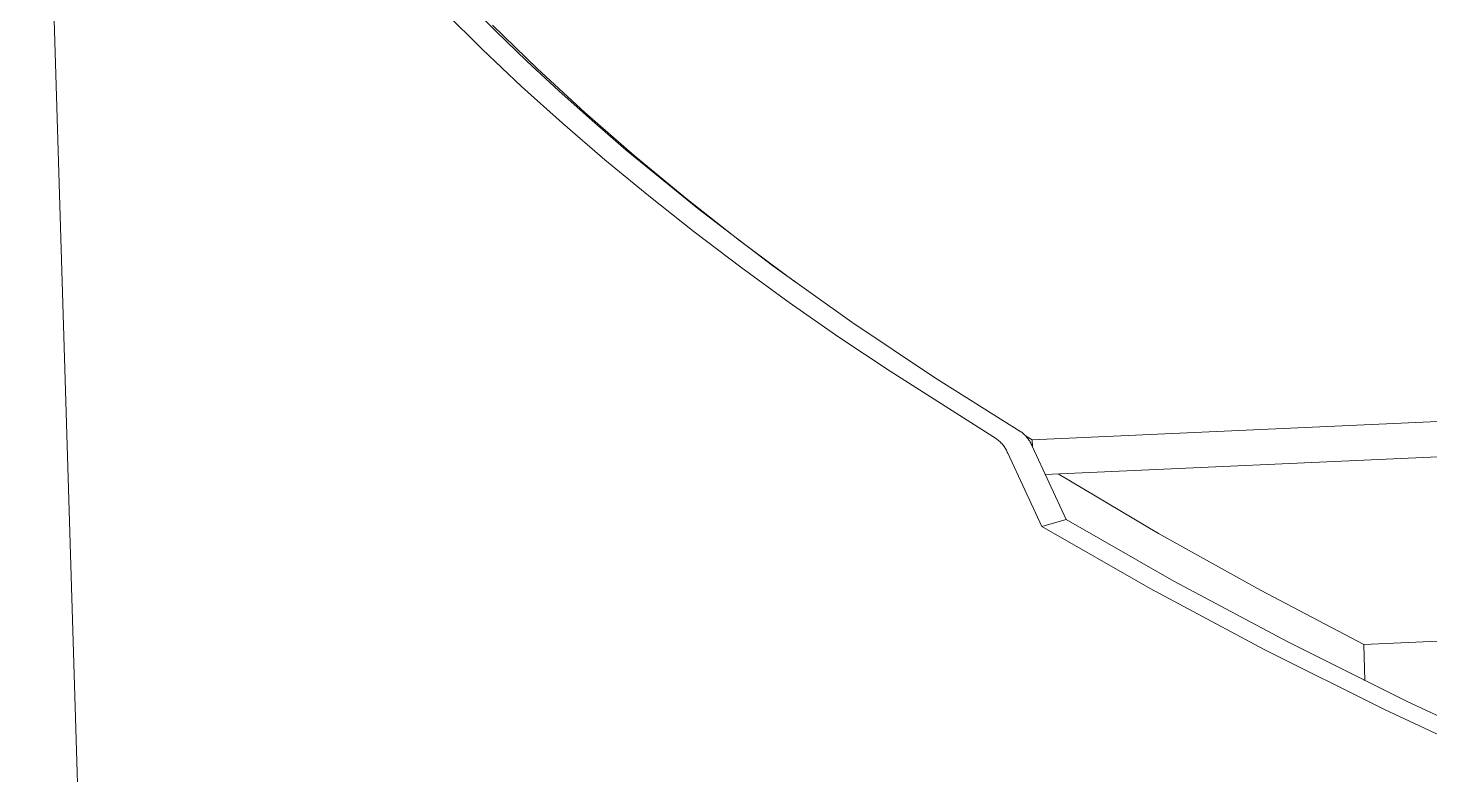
# Model space of a CAD drawing. Header units: millimetres. Extents: x 492 to 7139, y 278 to 5201.
# Drawn here: x 5927.4 to 6067.5, y 2691.9 to 2766.6 of the extents above; entities that cross this region are included whole.
import ezdxf

# ---------------------------------------------------------------- set-up
doc = ezdxf.new("R2010")
doc.units = ezdxf.units.MM
doc.layers.add('ZANO_R', color=7, linetype='Continuous', lineweight=0)

msp = doc.modelspace()

# ---------------------------------------------------------------- linework, layer by layer
at = {"layer": 'ZANO_R'}
for p, q in [((5937.04, 2535.33), (5927.36, 2853.75)), ((5974.1, 2766.31), (5971.08, 2769.34)), ((5972.76, 2764.49), (5968.99, 2768.24)), ((5973.79, 2766.9), (5978.3, 2762.51)), ((5977.22, 2763.3), (5974.1, 2766.31)), ((5976.7, 2760.77), (5972.76, 2764.49)), ((5980.44, 2760.31), (5977.22, 2763.3)), ((5978.3, 2762.51), (5983.03, 2758.16)), ((5980.79, 2757.09), (5976.7, 2760.77)), ((5983.76, 2757.34), (5980.44, 2760.31)), ((5983.03, 2758.16), (5987.98, 2753.85)), ((5985.03, 2753.43), (5980.79, 2757.09)), ((5987.18, 2754.39), (5983.76, 2757.34)), ((5989.42, 2749.81), (5985.03, 2753.43)), ((5994.32, 2748.56), (5987.18, 2754.39)), ((5987.98, 2753.85), (5993.14, 2749.58)), ((5993.96, 2746.22), (5989.42, 2749.81)), ((5993.14, 2749.58), (5998.51, 2745.36)), ((6060.94, 2704.94), (7056.57, 2750.06)), ((6001.85, 2742.82), (5994.32, 2748.56)), ((5998.65, 2742.67), (5993.96, 2746.22)), ((5998.51, 2745.36), (6004.09, 2741.18)), ((6003.48, 2739.16), (5998.65, 2742.67)), ((6009.75, 2737.18), (6001.85, 2742.82)), ((6008.45, 2735.69), (6003.48, 2739.16)), ((6027.78, 2725.4), (6307.74, 2738.05)), ((6018.01, 2731.65), (6009.75, 2737.18)), ((6013.56, 2732.26), (6008.45, 2735.69)), ((6029.07, 2721.94), (6307.81, 2734.54)), ((6024.19, 2725.52), (6013.56, 2732.26)), ((6026.63, 2726.22), (6018.01, 2731.65)), ((6024.28, 2725.45), (6024.19, 2725.52)), ((6024.36, 2725.38), (6024.28, 2725.45)), ((6024.45, 2725.31), (6024.36, 2725.38)), ((6024.53, 2725.24), (6024.45, 2725.31)), ((6026.72, 2726.16), (6026.63, 2726.22)), ((6026.8, 2726.09), (6026.72, 2726.16)), ((6026.89, 2726.02), (6026.8, 2726.09)), ((6026.97, 2725.94), (6026.89, 2726.02)), ((6027.05, 2725.87), (6026.97, 2725.94)), ((6027.12, 2725.79), (6027.05, 2725.87)), ((6027.1, 2725.82), (6027.78, 2725.4)), ((6027.2, 2725.7), (6027.12, 2725.79)), ((6027.27, 2725.62), (6027.2, 2725.7)), ((6027.33, 2725.53), (6027.27, 2725.62)), ((6027.4, 2725.45), (6027.33, 2725.53)), ((6027.46, 2725.35), (6027.4, 2725.45)), ((6027.52, 2725.26), (6027.46, 2725.35)), ((6027.8, 2724.69), (6027.78, 2725.4)), ((6024.61, 2725.16), (6024.53, 2725.24)), ((6024.68, 2725.08), (6024.61, 2725.16)), ((6024.76, 2725), (6024.68, 2725.08)), ((6024.83, 2724.91), (6024.76, 2725)), ((6024.89, 2724.83), (6024.83, 2724.91)), ((6024.96, 2724.74), (6024.89, 2724.83)), ((6025.02, 2724.65), (6024.96, 2724.74)), ((6025.08, 2724.56), (6025.02, 2724.65)), ((6025.13, 2724.46), (6025.08, 2724.56)), ((6025.19, 2724.37), (6025.13, 2724.46)), ((6025.24, 2724.27), (6025.19, 2724.37)), ((6025.28, 2724.17), (6025.24, 2724.27)), ((6025.33, 2724.07), (6025.28, 2724.17)), ((6028.72, 2716.74), (6025.33, 2724.07)), ((6027.58, 2725.17), (6027.52, 2725.26)), ((6027.63, 2725.07), (6027.58, 2725.17)), ((6027.68, 2724.97), (6027.63, 2725.07)), ((6027.72, 2724.87), (6027.68, 2724.97)), ((6027.77, 2724.77), (6027.72, 2724.87)), ((6031.16, 2717.44), (6027.77, 2724.77)), ((6030.37, 2722), (6040.4, 2716.03)), ((6031.16, 2717.44), (6028.72, 2716.74)), ((6041.95, 2711.27), (6031.16, 2717.44)), ((6039.56, 2710.53), (6028.72, 2716.74)), ((6040.4, 2716.03), (6050.6, 2710.35)), ((6053.32, 2705.18), (6041.95, 2711.27)), ((6050.98, 2704.42), (6039.56, 2710.53)), ((6050.6, 2710.35), (6060.94, 2704.94)), ((6062.99, 2698.41), (6050.98, 2704.42)), ((6065.28, 2699.21), (6053.32, 2705.18)), ((6061.04, 2701.28), (6060.94, 2704.94)), ((6077.81, 2693.36), (6065.28, 2699.21)), ((6075.58, 2692.54), (6062.99, 2698.41))]:
    msp.add_line(p, q, dxfattribs=at)

doc.saveas('drawing.dxf')
